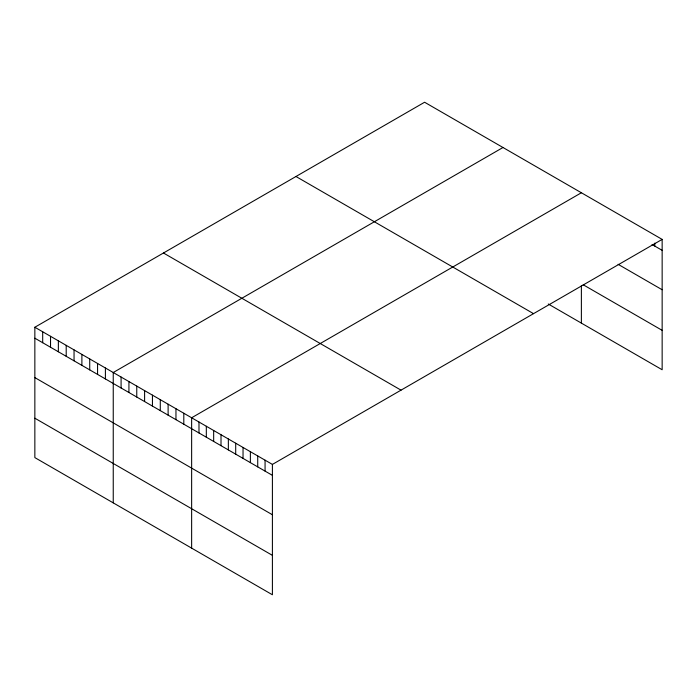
<?xml version="1.0" encoding="UTF-8"?>
<svg xmlns="http://www.w3.org/2000/svg" width="697" height="697" viewBox="0 0 697 697"><rect width="100%" height="100%" fill="white"/><g stroke="black" fill="none" stroke-linecap="round" stroke-linejoin="round"><path stroke-width="1.05" d="M662.15 239.393L272.405 464.411L272.405 594.759L34.85 457.607L34.85 327.25L424.595 102.241L662.15 239.393L662.15 369.75L548.278 304.005M502.981 147.503L113.245 372.512L113.245 502.868M581.376 192.764L191.64 417.773L191.64 548.13M652.052 244.508L662.15 250.336M618.091 264.302L662.15 289.743M583.215 284.768L662.15 330.343M295.972 176.498L533.536 313.65M163.464 253.002L401.028 390.154M34.85 327.25L272.405 464.411M34.85 338.193L272.405 475.354M34.85 377.6L272.405 514.752M34.85 418.2L272.405 555.352M654.805 243.114L654.805 246.093M581.376 285.683L581.376 323.112M265.069 460.168L265.069 471.111M257.724 455.925L257.724 466.868M250.38 451.691L250.38 462.634M243.035 447.448L243.035 458.391M235.699 443.214L235.699 454.156M228.355 438.971L228.355 449.913M221.01 434.736L221.01 445.671M213.665 430.493L213.665 441.436M206.321 426.25L206.321 437.193M198.985 422.016L198.985 432.959M183.799 413.251L183.799 424.194M175.958 408.721L175.958 419.664M168.116 404.199L168.116 415.142M160.284 399.669L160.284 410.611M152.443 395.147L152.443 406.09M144.601 390.616L144.601 401.559M136.76 386.094L136.76 397.037M128.928 381.564L128.928 392.507M121.086 377.042L121.086 387.985M105.404 367.99L105.404 378.933M97.563 363.459L97.563 374.402M89.73 358.938L89.73 369.88M81.889 354.407L81.889 365.35M74.048 349.885L74.048 360.828M66.206 345.355L66.206 356.298M58.365 340.833L58.365 351.776M50.532 336.303L50.532 347.245M42.691 331.781L42.691 342.724"/></g></svg>
